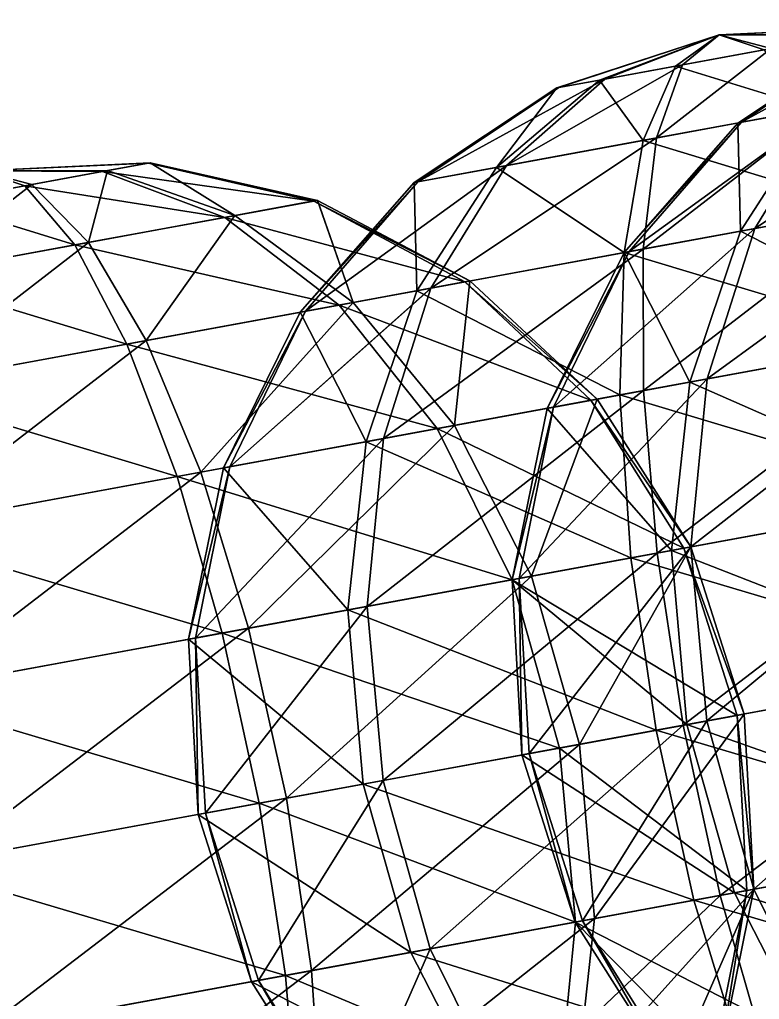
# Model space of a CAD drawing. Header units: metres. Extents: x -550 to 12, y -466 to 28.
# Drawn here: x -393.53 to -360.55, y -431.85 to -388.14 of the extents above; entities that cross this region are included whole.
import ezdxf

# ---------------------------------------------------------------- set-up
doc = ezdxf.new("R2010")
doc.units = ezdxf.units.M

msp = doc.modelspace()

# ---------------------------------------------------------------- linework, layer by layer
for points in [[(-356.6437, -388.8122, -1221.0046), (-362.34207, -388.8217, -1215.6323), (-354.74054, -388.46188, -1217.4819), (-354.74045, -388.4618, -1217.4818)], [(-354.74054, -388.46188, -1217.4819), (-362.34207, -388.8217, -1215.6323), (-354.82462, -388.47736, -1213.4636), (-354.82452, -388.47726, -1213.4635)], [(-354.82462, -388.47736, -1213.4636), (-362.34207, -388.8217, -1215.6323), (-356.8734, -388.85446, -1210.0264), (-356.87332, -388.85437, -1210.0262)], [(-361.51004, -392.75528, -832.86957), (-355.14154, -388.53568, -834.59314), (-355.05746, -388.5202, -838.6115), (-355.05737, -388.5201, -838.6114)], [(-361.51004, -392.75528, -832.86957), (-355.05746, -388.5202, -838.6115), (-361.34763, -392.72537, -840.6324), (-361.34753, -392.72528, -840.63226)], [(-361.34763, -392.72537, -840.6324), (-355.05746, -388.5202, -838.6115), (-353.0087, -388.1431, -842.0487), (-353.0086, -388.143, -842.0486)], [(-361.34763, -392.72537, -840.6324), (-353.0087, -388.1431, -842.0487), (-357.38968, -391.99686, -847.2726), (-357.3896, -391.99677, -847.27246)], [(-367.6703, -390.84183, -1210.26), (-362.34207, -388.8217, -1215.6323), (-369.57346, -391.19214, -1213.7827), (-369.57336, -391.19205, -1213.7826)], [(-369.57346, -391.19214, -1213.7827), (-362.34207, -388.8217, -1215.6323), (-369.48938, -391.17667, -1217.801), (-369.4893, -391.17657, -1217.8009)], [(-369.48938, -391.17667, -1217.801), (-362.34207, -388.8217, -1215.6323), (-367.4406, -390.79956, -1221.2383), (-367.44052, -390.79947, -1221.2382)], [(-364.28986, -390.2196, -1208.1768), (-362.34207, -388.8217, -1215.6323), (-367.6703, -390.84183, -1210.26), (-367.6702, -390.84174, -1210.2599)], [(-367.4406, -390.79956, -1221.2383), (-362.34207, -388.8217, -1215.6323), (-363.9761, -390.16183, -1223.1733), (-363.976, -390.16174, -1223.1732)], [(-360.33792, -389.4922, -1208.0913), (-362.34207, -388.8217, -1215.6323), (-364.28986, -390.2196, -1208.1768), (-364.28976, -390.2195, -1208.1766)], [(-363.9761, -390.16183, -1223.1733), (-362.34207, -388.8217, -1215.6323), (-360.02414, -389.43442, -1223.0879), (-360.02405, -389.43433, -1223.0878)], [(-360.02414, -389.43442, -1223.0879), (-362.34207, -388.8217, -1215.6323), (-356.6437, -388.8122, -1221.0046), (-356.64362, -388.8121, -1221.0045)], [(-356.8734, -388.85446, -1210.0264), (-362.34207, -388.8217, -1215.6323), (-360.33792, -389.4922, -1208.0913), (-360.33783, -389.4921, -1208.0912)], [(-357.83344, -392.07852, -826.0642), (-355.14154, -388.53568, -834.59314), (-361.51004, -392.75528, -832.86957), (-361.50995, -392.7552, -832.86945)], [(-365.12866, -393.42136, -1230.2006), (-363.9761, -390.16183, -1223.1733), (-360.02414, -389.43442, -1223.0879), (-360.02405, -389.43433, -1223.0878)], [(-365.12866, -393.42136, -1230.2006), (-360.02414, -389.43442, -1223.0879), (-357.4941, -392.01608, -1230.0354), (-357.49402, -392.016, -1230.0353)], [(-358.10028, -392.12766, -1201.0641), (-360.33792, -389.4922, -1208.0913), (-364.28986, -390.2196, -1208.1768), (-364.28976, -390.2195, -1208.1766)], [(-371.8216, -394.65332, -1226.4622), (-367.4406, -390.79956, -1221.2383), (-363.9761, -390.16183, -1223.1733), (-363.976, -390.16174, -1223.1732)], [(-371.8216, -394.65332, -1226.4622), (-363.9761, -390.16183, -1223.1733), (-365.12866, -393.42136, -1230.2006), (-365.12857, -393.42126, -1230.2004)], [(-365.73483, -393.53293, -1201.2292), (-364.28986, -390.2196, -1208.1768), (-367.6703, -390.84183, -1210.26), (-367.6702, -390.84174, -1210.2599)], [(-358.10028, -392.12766, -1201.0641), (-364.28986, -390.2196, -1208.1768), (-365.73483, -393.53293, -1201.2292), (-365.73474, -393.53284, -1201.2291)], [(-375.77954, -395.38184, -1219.8219), (-369.48938, -391.17667, -1217.801), (-367.4406, -390.79956, -1221.2383), (-367.44052, -390.79947, -1221.2382)], [(-375.77954, -395.38184, -1219.8219), (-367.4406, -390.79956, -1221.2383), (-371.8216, -394.65332, -1226.4622), (-371.8215, -394.65323, -1226.462)], [(-365.73483, -393.53293, -1201.2292), (-367.6703, -390.84183, -1210.26), (-372.26535, -394.735, -1205.2537), (-372.26526, -394.7349, -1205.2535)], [(-372.26535, -394.735, -1205.2537), (-367.6703, -390.84183, -1210.26), (-369.57346, -391.19214, -1213.7827), (-369.57336, -391.19205, -1213.7826)], [(-360.75458, -397.46387, -851.7585), (-357.38968, -391.99686, -847.2726), (-350.69675, -390.7649, -851.011), (-350.69666, -390.7648, -851.01086)], [(-360.75458, -397.46387, -851.7585), (-350.69675, -390.7649, -851.011), (-351.28934, -395.72162, -857.04535), (-351.28925, -395.72153, -857.0452)], [(-375.94196, -395.41174, -1212.0591), (-369.57346, -391.19214, -1213.7827), (-369.48938, -391.17667, -1217.801), (-369.4893, -391.17657, -1217.8009)], [(-375.94196, -395.41174, -1212.0591), (-369.48938, -391.17667, -1217.801), (-375.77954, -395.38184, -1219.8219), (-375.77945, -395.38174, -1219.8218)], [(-372.26535, -394.735, -1205.2537), (-369.57346, -391.19214, -1213.7827), (-375.94196, -395.41174, -1212.0591), (-375.94186, -395.41165, -1212.059)], [(-366.35193, -398.49417, -842.3678), (-361.34763, -392.72537, -840.6324), (-357.38968, -391.99686, -847.2726), (-357.3896, -391.99677, -847.27246)], [(-366.35193, -398.49417, -842.3678), (-357.38968, -391.99686, -847.2726), (-360.75458, -397.46387, -851.7585), (-360.7545, -397.46378, -851.75836)], [(-365.72125, -398.37808, -1236.2349), (-365.12866, -393.42136, -1230.2006), (-357.4941, -392.01608, -1230.0354), (-357.49402, -392.016, -1230.0353)], [(-365.72125, -398.37808, -1236.2349), (-357.4941, -392.01608, -1230.0354), (-354.92435, -396.39072, -1236.0013), (-354.92426, -396.39062, -1236.0012)], [(-357.4941, -392.01608, -1230.0354), (-357.4941, -392.01608, -1230.0354), (-365.12866, -393.42136, -1230.2006), (-365.12857, -393.42126, -1230.2004)], [(-355.7816, -396.54852, -1195.0298), (-358.10028, -392.12766, -1201.0641), (-365.73483, -393.53293, -1201.2292), (-365.73474, -393.53284, -1201.2291)], [(-361.3821, -397.57938, -821.76526), (-357.83344, -392.07852, -826.0642), (-361.51004, -392.75528, -832.86957), (-361.50995, -392.7552, -832.86945)], [(-352.14658, -395.8794, -816.07385), (-357.83344, -392.07852, -826.0642), (-361.3821, -397.57938, -821.76526), (-361.38202, -397.57928, -821.76514)], [(-366.58163, -398.53644, -831.38947), (-361.51004, -392.75528, -832.86957), (-361.34763, -392.72537, -840.6324), (-361.34753, -392.72528, -840.63226)], [(-366.58163, -398.53644, -831.38947), (-361.34763, -392.72537, -840.6324), (-366.35193, -398.49417, -842.3678), (-366.35184, -398.49408, -842.3677)], [(-361.3821, -397.57938, -821.76526), (-361.51004, -392.75528, -832.86957), (-366.58163, -398.53644, -831.38947), (-366.58154, -398.53635, -831.38934)], [(-375.18646, -400.12033, -1230.948), (-371.8216, -394.65332, -1226.4622), (-365.12866, -393.42136, -1230.2006), (-365.12857, -393.42126, -1230.2004)], [(-375.18646, -400.12033, -1230.948), (-365.12866, -393.42136, -1230.2006), (-365.72125, -398.37808, -1236.2349), (-365.72116, -398.378, -1236.2347)], [(-366.5785, -398.5359, -1195.2633), (-365.73483, -393.53293, -1201.2292), (-372.26535, -394.735, -1205.2537), (-372.26526, -394.7349, -1205.2535)], [(-355.7816, -396.54852, -1195.0298), (-365.73483, -393.53293, -1201.2292), (-366.5785, -398.5359, -1195.2633), (-366.5784, -398.5358, -1195.2632)], [(-389.6066, -394.8796, -1105.7803), (-395.30496, -394.8891, -1100.408), (-387.70343, -394.5293, -1102.2576), (-387.70334, -394.5292, -1102.2574)], [(-387.70343, -394.5293, -1102.2576), (-395.30496, -394.8891, -1100.408), (-387.7875, -394.54477, -1098.2393), (-387.7874, -394.54468, -1098.2391)], [(-387.7875, -394.54477, -1098.2393), (-395.30496, -394.8891, -1100.408), (-389.8363, -394.92188, -1094.802), (-389.8362, -394.92178, -1094.8019)], [(-380.4123, -396.2346, -1096.2184), (-387.7875, -394.54477, -1098.2393), (-389.8363, -394.92188, -1094.802), (-389.8362, -394.92178, -1094.8019)], [(-383.92648, -396.88144, -1110.7866), (-389.6066, -394.8796, -1105.7803), (-387.70343, -394.5293, -1102.2576), (-387.70334, -394.5292, -1102.2574)], [(-380.24988, -396.20468, -1103.9812), (-387.70343, -394.5293, -1102.2576), (-387.7875, -394.54477, -1098.2393), (-387.7874, -394.54468, -1098.2391)], [(-380.24988, -396.20468, -1103.9812), (-387.7875, -394.54477, -1098.2393), (-380.4123, -396.2346, -1096.2184), (-380.4122, -396.2345, -1096.2183)], [(-383.92648, -396.88144, -1110.7866), (-387.70343, -394.5293, -1102.2576), (-380.24988, -396.20468, -1103.9812), (-380.2498, -396.2046, -1103.9811)], [(-393.3008, -395.5596, -1092.867), (-395.30496, -394.8891, -1100.408), (-397.25275, -396.28702, -1092.9524), (-397.25266, -396.28693, -1092.9523)], [(-396.939, -396.22925, -1107.949), (-395.30496, -394.8891, -1100.408), (-392.98703, -395.50183, -1107.8635), (-392.98694, -395.50174, -1107.8634)], [(-392.98703, -395.50183, -1107.8635), (-395.30496, -394.8891, -1100.408), (-389.6066, -394.8796, -1105.7803), (-389.6065, -394.87952, -1105.7802)], [(-389.8363, -394.92188, -1094.802), (-395.30496, -394.8891, -1100.408), (-393.3008, -395.5596, -1092.867), (-393.30072, -395.5595, -1092.8668)], [(-384.37024, -396.9631, -1089.5781), (-389.8363, -394.92188, -1094.802), (-393.3008, -395.5596, -1092.867), (-393.30072, -395.5595, -1092.8668)], [(-390.457, -398.0835, -1114.811), (-392.98703, -395.50183, -1107.8635), (-389.6066, -394.8796, -1105.7803), (-389.6065, -394.87952, -1105.7802)], [(-390.457, -398.0835, -1114.811), (-389.6066, -394.8796, -1105.7803), (-383.92648, -396.88144, -1110.7866), (-383.9264, -396.88135, -1110.7865)], [(-380.4123, -396.2346, -1096.2184), (-389.8363, -394.92188, -1094.802), (-384.37024, -396.9631, -1089.5781), (-384.37015, -396.963, -1089.578)], [(-380.78384, -401.15063, -1221.5573), (-375.77954, -395.38184, -1219.8219), (-371.8216, -394.65332, -1226.4622), (-371.8215, -394.65323, -1226.462)], [(-380.78384, -401.15063, -1221.5573), (-371.8216, -394.65332, -1226.4622), (-375.18646, -400.12033, -1230.948), (-375.18637, -400.12024, -1230.9479)], [(-375.81403, -400.23584, -1200.9547), (-372.26535, -394.735, -1205.2537), (-375.94196, -395.41174, -1212.0591), (-375.94186, -395.41165, -1212.059)], [(-366.5785, -398.5359, -1195.2633), (-372.26535, -394.735, -1205.2537), (-375.81403, -400.23584, -1200.9547), (-375.81393, -400.23575, -1200.9546)], [(-398.09155, -399.48877, -1114.9762), (-396.939, -396.22925, -1107.949), (-392.98703, -395.50183, -1107.8635), (-392.98694, -395.50174, -1107.8634)], [(-398.09155, -399.48877, -1114.9762), (-392.98703, -395.50183, -1107.8635), (-390.457, -398.0835, -1114.811), (-390.4569, -398.0834, -1114.8109)], [(-381.01355, -401.1929, -1210.579), (-375.94196, -395.41174, -1212.0591), (-375.77954, -395.38184, -1219.8219), (-375.77945, -395.38174, -1219.8218)], [(-381.01355, -401.1929, -1210.579), (-375.77954, -395.38184, -1219.8219), (-380.78384, -401.15063, -1221.5573), (-380.78375, -401.15054, -1221.5571)], [(-375.81403, -400.23584, -1200.9547), (-375.94196, -395.41174, -1212.0591), (-381.01355, -401.1929, -1210.579), (-381.01346, -401.1928, -1210.5789)], [(-391.06317, -398.19507, -1085.8397), (-393.3008, -395.5596, -1092.867), (-397.25275, -396.28702, -1092.9524), (-397.25266, -396.28693, -1092.9523)], [(-384.37024, -396.9631, -1089.5781), (-393.3008, -395.5596, -1092.867), (-391.06317, -398.19507, -1085.8397), (-391.06308, -398.19498, -1085.8396)], [(-362.87402, -404.17157, -855.20056), (-360.75458, -397.46387, -851.7585), (-351.28934, -395.72162, -857.04535), (-351.28925, -395.72153, -857.0452)], [(-362.87402, -404.17157, -855.20056), (-351.28934, -395.72162, -857.04535), (-351.28152, -402.03775, -861.67566), (-351.28143, -402.03766, -861.67554)], [(-352.33142, -402.23102, -811.49603), (-352.14658, -395.8794, -816.07385), (-361.3821, -397.57938, -821.76526), (-361.38202, -397.57928, -821.76514)], [(-391.06317, -398.19507, -1085.8397), (-397.25275, -396.28702, -1092.9524), (-398.69772, -399.60034, -1086.0049), (-398.69763, -399.60025, -1086.0048)], [(-373.68185, -399.84338, -1094.483), (-380.4123, -396.2346, -1096.2184), (-384.37024, -396.9631, -1089.5781), (-384.37015, -396.963, -1089.578)], [(-378.6517, -400.75818, -1115.0856), (-383.92648, -396.88144, -1110.7866), (-380.24988, -396.20468, -1103.9812), (-380.2498, -396.2046, -1103.9811)], [(-373.45218, -399.80112, -1105.4613), (-380.24988, -396.20468, -1103.9812), (-380.4123, -396.2346, -1096.2184), (-380.4122, -396.2345, -1096.2183)], [(-373.45218, -399.80112, -1105.4613), (-380.4123, -396.2346, -1096.2184), (-373.68185, -399.84338, -1094.483), (-373.68176, -399.8433, -1094.4829)], [(-378.6517, -400.75818, -1115.0856), (-380.24988, -396.20468, -1103.9812), (-373.45218, -399.80112, -1105.4613), (-373.4521, -399.80103, -1105.4612)], [(-365.71344, -404.6942, -1240.8651), (-365.72125, -398.37808, -1236.2349), (-354.92435, -396.39072, -1236.0013), (-354.92426, -396.39062, -1236.0012)], [(-354.92435, -396.39072, -1236.0013), (-354.92435, -396.39072, -1236.0013), (-365.72125, -398.37808, -1236.2349), (-365.72116, -398.378, -1236.2347)], [(-365.71344, -404.6942, -1240.8651), (-354.92435, -396.39072, -1236.0013), (-352.49, -402.26022, -1240.5791), (-352.4899, -402.26013, -1240.579)], [(-353.5399, -402.45346, -1190.3995), (-355.7816, -396.54852, -1195.0298), (-366.5785, -398.5359, -1195.2633), (-366.5784, -398.5358, -1195.2632)], [(-379.27924, -400.8737, -1085.0923), (-384.37024, -396.9631, -1089.5781), (-391.06317, -398.19507, -1085.8397), (-391.06308, -398.19498, -1085.8396)], [(-387.88724, -402.45813, -1120.777), (-390.457, -398.0835, -1114.811), (-383.92648, -396.88144, -1110.7866), (-383.9264, -396.88135, -1110.7865)], [(-387.88724, -402.45813, -1120.777), (-383.92648, -396.88144, -1110.7866), (-378.6517, -400.75818, -1115.0856), (-378.6516, -400.7581, -1115.0854)], [(-373.68185, -399.84338, -1094.483), (-384.37024, -396.9631, -1089.5781), (-379.27924, -400.8737, -1085.0923), (-379.27914, -400.8736, -1085.0922)], [(-369.72937, -405.4334, -843.6994), (-366.35193, -398.49417, -842.3678), (-360.75458, -397.46387, -851.7585), (-360.7545, -397.46378, -851.75836)], [(-369.72937, -405.4334, -843.6994), (-360.75458, -397.46387, -851.7585), (-362.87402, -404.17157, -855.20056), (-362.87393, -404.17148, -855.20044)], [(-363.64258, -404.31305, -818.46655), (-361.3821, -397.57938, -821.76526), (-366.58163, -398.53644, -831.38947), (-366.58154, -398.53635, -831.38934)], [(-352.33142, -402.23102, -811.49603), (-361.3821, -397.57938, -821.76526), (-363.64258, -404.31305, -818.46655), (-363.6425, -404.31296, -818.46643)], [(-398.68414, -404.4455, -1121.0105), (-398.09155, -399.48877, -1114.9762), (-390.457, -398.0835, -1114.811), (-390.4569, -398.0834, -1114.8109)], [(-398.68414, -404.4455, -1121.0105), (-390.457, -398.0835, -1114.811), (-387.88724, -402.45813, -1120.777), (-387.88715, -402.45804, -1120.7769)], [(-390.457, -398.0835, -1114.811), (-390.457, -398.0835, -1114.811), (-398.09155, -399.48877, -1114.9762), (-398.09146, -399.48868, -1114.9761)], [(-388.74448, -402.61594, -1079.8054), (-391.06317, -398.19507, -1085.8397), (-398.69772, -399.60034, -1086.0049), (-398.69763, -399.60025, -1086.0048)], [(-379.27924, -400.8737, -1085.0923), (-391.06317, -398.19507, -1085.8397), (-388.74448, -402.61594, -1079.8054), (-388.7444, -402.61584, -1079.8053)], [(-377.30594, -406.82803, -1234.3901), (-375.18646, -400.12033, -1230.948), (-365.72125, -398.37808, -1236.2349), (-365.72116, -398.378, -1236.2347)], [(-377.30594, -406.82803, -1234.3901), (-365.72125, -398.37808, -1236.2349), (-365.71344, -404.6942, -1240.8651), (-365.71335, -404.69412, -1240.865)], [(-366.76334, -404.88748, -1190.6855), (-366.5785, -398.5359, -1195.2633), (-375.81403, -400.23584, -1200.9547), (-375.81393, -400.23575, -1200.9546)], [(-370.01068, -405.4852, -830.2538), (-366.58163, -398.53644, -831.38947), (-366.35193, -398.49417, -842.3678), (-366.35184, -398.49408, -842.3677)], [(-370.01068, -405.4852, -830.2538), (-366.35193, -398.49417, -842.3678), (-369.72937, -405.4334, -843.6994), (-369.72928, -405.43332, -843.6993)], [(-363.64258, -404.31305, -818.46655), (-366.58163, -398.53644, -831.38947), (-370.01068, -405.4852, -830.2538), (-370.0106, -405.4851, -830.25366)], [(-353.5399, -402.45346, -1190.3995), (-366.5785, -398.5359, -1195.2633), (-366.76334, -404.88748, -1190.6855), (-366.76324, -404.8874, -1190.6854)], [(-388.74448, -402.61594, -1079.8054), (-398.69772, -399.60034, -1086.0049), (-399.54138, -404.60327, -1080.039), (-399.5413, -404.60318, -1080.0388)], [(-368.05493, -405.1252, -1093.1514), (-373.68185, -399.84338, -1094.483), (-379.27924, -400.8737, -1085.0923), (-379.27914, -400.8736, -1085.0922)], [(-374.1417, -406.2456, -1118.3843), (-378.6517, -400.75818, -1115.0856), (-373.45218, -399.80112, -1105.4613), (-373.4521, -399.80103, -1105.4612)], [(-374.1417, -406.2456, -1118.3843), (-373.45218, -399.80112, -1105.4613), (-367.7736, -405.07346, -1106.5969), (-367.7735, -405.07336, -1106.5968)], [(-367.7736, -405.07346, -1106.5969), (-373.45218, -399.80112, -1105.4613), (-373.68185, -399.84338, -1094.483), (-373.68176, -399.8433, -1094.4829)], [(-367.7736, -405.07346, -1106.5969), (-373.68185, -399.84338, -1094.483), (-368.05493, -405.1252, -1093.1514), (-368.05484, -405.12512, -1093.1512)], [(-384.1613, -408.08987, -1222.8889), (-380.78384, -401.15063, -1221.5573), (-375.18646, -400.12033, -1230.948), (-375.18637, -400.12024, -1230.9479)], [(-384.1613, -408.08987, -1222.8889), (-375.18646, -400.12033, -1230.948), (-377.30594, -406.82803, -1234.3901), (-377.30585, -406.82794, -1234.39)], [(-378.07452, -406.9695, -1197.656), (-375.81403, -400.23584, -1200.9547), (-381.01355, -401.1929, -1210.579), (-381.01346, -401.1928, -1210.5789)], [(-366.76334, -404.88748, -1190.6855), (-375.81403, -400.23584, -1200.9547), (-378.07452, -406.9695, -1197.656), (-378.07443, -406.96942, -1197.6559)], [(-385.45288, -408.32764, -1125.3547), (-387.88724, -402.45813, -1120.777), (-378.6517, -400.75818, -1115.0856), (-378.6516, -400.7581, -1115.0854)], [(-385.45288, -408.32764, -1125.3547), (-378.6517, -400.75818, -1115.0856), (-374.1417, -406.2456, -1118.3843), (-374.1416, -406.2455, -1118.3842)], [(-374.91028, -406.3871, -1081.6501), (-379.27924, -400.8737, -1085.0923), (-388.74448, -402.61594, -1079.8054), (-388.7444, -402.61584, -1079.8053)], [(-384.4426, -408.14166, -1209.4434), (-381.01355, -401.1929, -1210.579), (-380.78384, -401.15063, -1221.5573), (-380.78375, -401.15054, -1221.5571)], [(-384.4426, -408.14166, -1209.4434), (-380.78384, -401.15063, -1221.5573), (-384.1613, -408.08987, -1222.8889), (-384.1612, -408.08978, -1222.8888)], [(-378.07452, -406.9695, -1197.656), (-381.01355, -401.1929, -1210.579), (-384.4426, -408.14166, -1209.4434), (-384.4425, -408.14157, -1209.4432)], [(-368.05493, -405.1252, -1093.1514), (-379.27924, -400.8737, -1085.0923), (-374.91028, -406.3871, -1081.6501), (-374.9102, -406.387, -1081.65)], [(-363.6036, -411.66284, -857.3644), (-362.87402, -404.17157, -855.20056), (-351.28152, -402.03775, -861.67566), (-351.28143, -402.03766, -861.67554)], [(-363.6036, -411.66284, -857.3644), (-351.28152, -402.03775, -861.67566), (-350.67386, -409.2829, -864.58636), (-350.67377, -409.2828, -864.58624)], [(-398.67633, -410.76163, -1125.6407), (-398.68414, -404.4455, -1121.0105), (-387.88724, -402.45813, -1120.777), (-387.88715, -402.45804, -1120.7769)], [(-387.88724, -402.45813, -1120.777), (-387.88724, -402.45813, -1120.777), (-398.68414, -404.4455, -1121.0105), (-398.68405, -404.4454, -1121.0104)], [(-398.67633, -410.76163, -1125.6407), (-387.88724, -402.45813, -1120.777), (-385.45288, -408.32764, -1125.3547), (-385.4528, -408.32755, -1125.3546)], [(-351.52792, -409.44012, -1187.4888), (-353.5399, -402.45346, -1190.3995), (-366.76334, -404.88748, -1190.6855), (-366.76324, -404.8874, -1190.6854)], [(-365.10577, -411.93936, -1243.7759), (-365.71344, -404.6942, -1240.8651), (-352.49, -402.26022, -1240.5791), (-352.4899, -402.26013, -1240.579)], [(-352.49, -402.26022, -1240.5791), (-352.49, -402.26022, -1240.5791), (-365.71344, -404.6942, -1240.8651), (-365.71335, -404.69412, -1240.865)], [(-365.10577, -411.93936, -1243.7759), (-352.49, -402.26022, -1240.5791), (-350.35693, -409.22458, -1243.4569), (-350.35684, -409.2245, -1243.4568)], [(-351.84485, -409.49844, -808.6183), (-352.33142, -402.23102, -811.49603), (-363.64258, -404.31305, -818.46655), (-363.6425, -404.31296, -818.46643)], [(-386.50278, -408.52087, -1075.1752), (-388.74448, -402.61594, -1079.8054), (-399.54138, -404.60327, -1080.039), (-399.5413, -404.60318, -1080.0388)], [(-374.91028, -406.3871, -1081.6501), (-388.74448, -402.61594, -1079.8054), (-386.50278, -408.52087, -1075.1752), (-386.5027, -408.52078, -1075.175)], [(-371.24976, -413.07025, -844.53644), (-369.72937, -405.4334, -843.6994), (-362.87402, -404.17157, -855.20056), (-362.87393, -404.17148, -855.20044)], [(-371.24976, -413.07025, -844.53644), (-362.87402, -404.17157, -855.20056), (-363.6036, -411.66284, -857.3644), (-363.60352, -411.66275, -857.36426)], [(-386.50278, -408.52087, -1075.1752), (-399.54138, -404.60327, -1080.039), (-399.72623, -410.9549, -1075.4612), (-399.72614, -410.9548, -1075.461)], [(-378.03552, -414.3193, -1236.5538), (-377.30594, -406.82803, -1234.3901), (-365.71344, -404.6942, -1240.8651), (-365.71335, -404.69412, -1240.865)], [(-378.03552, -414.3193, -1236.5538), (-365.71344, -404.6942, -1240.8651), (-365.10577, -411.93936, -1243.7759), (-365.10568, -411.93927, -1243.7758)], [(-364.46085, -411.82062, -816.3929), (-363.64258, -404.31305, -818.46655), (-370.01068, -405.4852, -830.2538), (-370.0106, -405.4851, -830.25366)], [(-351.84485, -409.49844, -808.6183), (-363.64258, -404.31305, -818.46655), (-364.46085, -411.82062, -816.3929), (-364.46075, -411.82053, -816.39276)], [(-366.27676, -412.1549, -1187.8077), (-366.76334, -404.88748, -1190.6855), (-378.07452, -406.9695, -1197.656), (-378.07443, -406.96942, -1197.6559)], [(-363.91492, -411.72015, -1092.3143), (-368.05493, -405.1252, -1093.1514), (-374.91028, -406.3871, -1081.6501), (-374.9102, -406.387, -1081.65)], [(-370.70383, -412.9698, -1120.4579), (-374.1417, -406.2456, -1118.3843), (-367.7736, -405.07346, -1106.5969), (-367.7735, -405.07336, -1106.5968)], [(-370.70383, -412.9698, -1120.4579), (-367.7736, -405.07346, -1106.5969), (-363.60117, -411.6624, -1107.3109), (-363.60107, -411.66232, -1107.3108)], [(-363.60117, -411.6624, -1107.3109), (-367.7736, -405.07346, -1106.5969), (-368.05493, -405.1252, -1093.1514), (-368.05484, -405.12512, -1093.1512)], [(-363.60117, -411.6624, -1107.3109), (-368.05493, -405.1252, -1093.1514), (-363.91492, -411.72015, -1092.3143), (-363.91483, -411.72006, -1092.3142)], [(-351.52792, -409.44012, -1187.4888), (-366.76334, -404.88748, -1190.6855), (-366.27676, -412.1549, -1187.8077), (-366.27667, -412.15482, -1187.8076)], [(-371.56354, -413.12802, -829.53986), (-370.01068, -405.4852, -830.2538), (-369.72937, -405.4334, -843.6994), (-369.72928, -405.43332, -843.6993)], [(-371.56354, -413.12802, -829.53986), (-369.72937, -405.4334, -843.6994), (-371.24976, -413.07025, -844.53644), (-371.24966, -413.07016, -844.5363)], [(-364.46085, -411.82062, -816.3929), (-370.01068, -405.4852, -830.2538), (-371.56354, -413.12802, -829.53986), (-371.56345, -413.12793, -829.53973)], [(-371.56107, -413.12756, -1079.4865), (-374.91028, -406.3871, -1081.6501), (-386.50278, -408.52087, -1075.1752), (-386.5027, -408.52078, -1075.175)], [(-383.31982, -415.292, -1128.2325), (-385.45288, -408.32764, -1125.3547), (-374.1417, -406.2456, -1118.3843), (-374.1416, -406.2455, -1118.3842)], [(-383.31982, -415.292, -1128.2325), (-374.1417, -406.2456, -1118.3843), (-370.70383, -412.9698, -1120.4579), (-370.70374, -412.9697, -1120.4578)], [(-363.91492, -411.72015, -1092.3143), (-374.91028, -406.3871, -1081.6501), (-371.56107, -413.12756, -1079.4865), (-371.56097, -413.12747, -1079.4863)], [(-385.68167, -415.7267, -1223.726), (-384.1613, -408.08987, -1222.8889), (-377.30594, -406.82803, -1234.3901), (-377.30585, -406.82794, -1234.39)], [(-385.68167, -415.7267, -1223.726), (-377.30594, -406.82803, -1234.3901), (-378.03552, -414.3193, -1236.5538), (-378.03543, -414.3192, -1236.5537)], [(-378.89276, -414.47708, -1195.5824), (-378.07452, -406.9695, -1197.656), (-384.4426, -408.14166, -1209.4434), (-384.4425, -408.14157, -1209.4432)], [(-366.27676, -412.1549, -1187.8077), (-378.07452, -406.9695, -1197.656), (-378.89276, -414.47708, -1195.5824), (-378.89267, -414.477, -1195.5823)], [(-385.99542, -415.7845, -1208.7294), (-384.4426, -408.14166, -1209.4434), (-384.1613, -408.08987, -1222.8889), (-384.1612, -408.08978, -1222.8888)], [(-385.99542, -415.7845, -1208.7294), (-384.1613, -408.08987, -1222.8889), (-385.68167, -415.7267, -1223.726), (-385.68158, -415.72662, -1223.7258)], [(-378.89276, -414.47708, -1195.5824), (-384.4426, -408.14166, -1209.4434), (-385.99542, -415.7845, -1208.7294), (-385.99533, -415.7844, -1208.7292)], [(-384.4908, -415.50754, -1072.2644), (-386.50278, -408.52087, -1075.1752), (-399.72623, -410.9549, -1075.4612), (-399.72614, -410.9548, -1075.461)], [(-398.06866, -418.00677, -1128.5515), (-398.67633, -410.76163, -1125.6407), (-385.45288, -408.32764, -1125.3547), (-385.4528, -408.32755, -1125.3546)], [(-385.45288, -408.32764, -1125.3547), (-385.45288, -408.32764, -1125.3547), (-398.67633, -410.76163, -1125.6407), (-398.67624, -410.76154, -1125.6406)], [(-398.06866, -418.00677, -1128.5515), (-385.45288, -408.32764, -1125.3547), (-383.31982, -415.292, -1128.2325), (-383.31973, -415.2919, -1128.2324)], [(-371.56107, -413.12756, -1079.4865), (-386.50278, -408.52087, -1075.1752), (-384.4908, -415.50754, -1072.2644), (-384.49072, -415.50745, -1072.2643)], [(-349.88284, -417.03232, -1186.496), (-351.52792, -409.44012, -1187.4888), (-366.27676, -412.1549, -1187.8077), (-366.27667, -412.15482, -1187.8076)], [(-363.93967, -419.61972, -1244.7687), (-365.10577, -411.93936, -1243.7759), (-350.35693, -409.22458, -1243.4569), (-350.35684, -409.2245, -1243.4568)], [(-350.35693, -409.22458, -1243.4569), (-350.35693, -409.22458, -1243.4569), (-365.10577, -411.93936, -1243.7759), (-365.10568, -411.93927, -1243.7758)], [(-350.72006, -417.1864, -807.6367), (-351.84485, -409.49844, -808.6183), (-364.46085, -411.82062, -816.3929), (-364.46075, -411.82053, -816.39276)], [(-363.93967, -419.61972, -1244.7687), (-350.35693, -409.22458, -1243.4569), (-348.67053, -416.80917, -1244.4384), (-348.67044, -416.80908, -1244.4382)], [(-362.89362, -419.42715, -858.1024), (-363.6036, -411.66284, -857.3644), (-350.67386, -409.2829, -864.58636), (-350.67377, -409.2828, -864.58624)], [(-362.89362, -419.42715, -858.1024), (-350.67386, -409.2829, -864.58636), (-349.50775, -416.96326, -865.57916), (-349.50766, -416.96317, -865.57904)], [(-384.4908, -415.50754, -1072.2644), (-399.72623, -410.9549, -1075.4612), (-399.23965, -418.22232, -1072.5834), (-399.23956, -418.22223, -1072.5833)], [(-370.80948, -420.88422, -844.82196), (-371.24976, -413.07025, -844.53644), (-363.6036, -411.66284, -857.3644), (-363.60352, -411.66275, -857.36426)], [(-370.80948, -420.88422, -844.82196), (-363.6036, -411.66284, -857.3644), (-362.89362, -419.42715, -858.1024), (-362.89352, -419.42706, -858.1023)], [(-368.5724, -420.47247, -1121.1652), (-370.70383, -412.9698, -1120.4579), (-363.60117, -411.6624, -1107.3109), (-363.60107, -411.66232, -1107.3108)], [(-368.5724, -420.47247, -1121.1652), (-363.60117, -411.6624, -1107.3109), (-361.21918, -419.11896, -1107.5544), (-361.2191, -419.11887, -1107.5543)], [(-361.21918, -419.11896, -1107.5544), (-363.60117, -411.6624, -1107.3109), (-363.91492, -411.72015, -1092.3143), (-363.91483, -411.72006, -1092.3142)], [(-377.32553, -422.08362, -1237.2919), (-378.03552, -414.3193, -1236.5538), (-365.10577, -411.93936, -1243.7759), (-365.10568, -411.93927, -1243.7758)], [(-377.32553, -422.08362, -1237.2919), (-365.10577, -411.93936, -1243.7759), (-363.93967, -419.61972, -1244.7687), (-363.93958, -419.61963, -1244.7686)], [(-363.78107, -419.5905, -815.6856), (-364.46085, -411.82062, -816.3929), (-371.56354, -413.12802, -829.53986), (-371.56345, -413.12793, -829.53973)], [(-361.544, -419.17877, -1092.0288), (-363.91492, -411.72015, -1092.3143), (-371.56107, -413.12756, -1079.4865), (-371.56097, -413.12747, -1079.4863)], [(-350.72006, -417.1864, -807.6367), (-364.46085, -411.82062, -816.3929), (-363.78107, -419.5905, -815.6856), (-363.78098, -419.59042, -815.6855)], [(-361.21918, -419.11896, -1107.5544), (-363.91492, -411.72015, -1092.3143), (-361.544, -419.17877, -1092.0288), (-361.5439, -419.17868, -1092.0287)], [(-365.15198, -419.84286, -1186.8263), (-366.27676, -412.1549, -1187.8077), (-378.89276, -414.47708, -1195.5824), (-378.89267, -414.477, -1195.5823)], [(-349.88284, -417.03232, -1186.496), (-366.27676, -412.1549, -1187.8077), (-365.15198, -419.84286, -1186.8263), (-365.1519, -419.84277, -1186.8262)], [(-381.63342, -422.8766, -1129.214), (-383.31982, -415.292, -1128.2325), (-370.70383, -412.9698, -1120.4579), (-370.70374, -412.9697, -1120.4578)], [(-381.63342, -422.8766, -1129.214), (-370.70383, -412.9698, -1120.4579), (-368.5724, -420.47247, -1121.1652), (-368.5723, -420.47238, -1121.165)], [(-369.45987, -420.63583, -1078.7484), (-371.56107, -413.12756, -1079.4865), (-384.4908, -415.50754, -1072.2644), (-384.49072, -415.50745, -1072.2643)], [(-371.13434, -420.94403, -829.2963), (-371.56354, -413.12802, -829.53986), (-371.24976, -413.07025, -844.53644), (-371.24966, -413.07016, -844.5363)], [(-363.78107, -419.5905, -815.6856), (-371.56354, -413.12802, -829.53986), (-371.13434, -420.94403, -829.2963), (-371.13425, -420.94394, -829.2962)], [(-361.544, -419.17877, -1092.0288), (-371.56107, -413.12756, -1079.4865), (-369.45987, -420.63583, -1078.7484), (-369.45978, -420.63574, -1078.7483)], [(-371.13434, -420.94403, -829.2963), (-371.24976, -413.07025, -844.53644), (-370.80948, -420.88422, -844.82196), (-370.8094, -420.88412, -844.82184)], [(-378.213, -422.24698, -1194.8751), (-378.89276, -414.47708, -1195.5824), (-385.99542, -415.7845, -1208.7294), (-385.99533, -415.7844, -1208.7292)], [(-385.2414, -423.54068, -1224.0115), (-385.68167, -415.7267, -1223.726), (-378.03552, -414.3193, -1236.5538), (-378.03543, -414.3192, -1236.5537)], [(-385.2414, -423.54068, -1224.0115), (-378.03552, -414.3193, -1236.5538), (-377.32553, -422.08362, -1237.2919), (-377.32544, -422.08353, -1237.2917)], [(-365.15198, -419.84286, -1186.8263), (-378.89276, -414.47708, -1195.5824), (-378.213, -422.24698, -1194.8751), (-378.21292, -422.2469, -1194.875)], [(-382.84573, -423.09973, -1071.2716), (-384.4908, -415.50754, -1072.2644), (-399.23965, -418.22232, -1072.5834), (-399.23956, -418.22223, -1072.5833)], [(-396.90256, -425.68713, -1129.5443), (-398.06866, -418.00677, -1128.5515), (-383.31982, -415.292, -1128.2325), (-383.31973, -415.2919, -1128.2324)], [(-383.31982, -415.292, -1128.2325), (-383.31982, -415.292, -1128.2325), (-398.06866, -418.00677, -1128.5515), (-398.06857, -418.00668, -1128.5514)], [(-396.90256, -425.68713, -1129.5443), (-383.31982, -415.292, -1128.2325), (-381.63342, -422.8766, -1129.214), (-381.63333, -422.8765, -1129.2139)], [(-369.45987, -420.63583, -1078.7484), (-384.4908, -415.50754, -1072.2644), (-382.84573, -423.09973, -1071.2716), (-382.84564, -423.09964, -1071.2715)], [(-385.56622, -423.6005, -1208.4858), (-385.99542, -415.7845, -1208.7294), (-385.68167, -415.7267, -1223.726), (-385.68158, -415.72662, -1223.7258)], [(-378.213, -422.24698, -1194.8751), (-385.99542, -415.7845, -1208.7294), (-385.56622, -423.6005, -1208.4858), (-385.56613, -423.6004, -1208.4857)], [(-385.56622, -423.6005, -1208.4858), (-385.68167, -415.7267, -1223.726), (-385.2414, -423.54068, -1224.0115), (-385.2413, -423.5406, -1224.0114)], [(-362.2946, -427.2119, -1243.7759), (-363.93967, -419.61972, -1244.7687), (-348.67053, -416.80917, -1244.4384), (-348.67044, -416.80908, -1244.4382)], [(-348.67053, -416.80917, -1244.4384), (-348.67053, -416.80917, -1244.4384), (-363.93967, -419.61972, -1244.7687), (-363.93958, -419.61963, -1244.7686)], [(-362.2946, -427.2119, -1243.7759), (-348.67053, -416.80917, -1244.4384), (-347.54575, -424.49713, -1243.4569), (-347.54565, -424.49704, -1243.4568)], [(-348.71674, -424.71268, -1187.4888), (-349.88284, -417.03232, -1186.496), (-365.15198, -419.84286, -1186.8263), (-365.1519, -419.84277, -1186.8262)], [(-349.03366, -424.771, -808.6183), (-350.72006, -417.1864, -807.6367), (-363.78107, -419.5905, -815.6856), (-363.78098, -419.59042, -815.6855)], [(-360.79242, -426.93542, -857.3644), (-362.89362, -419.42715, -858.1024), (-349.50775, -416.96326, -865.57916), (-349.50766, -416.96317, -865.57904)], [(-360.79242, -426.93542, -857.3644), (-349.50775, -416.96326, -865.57916), (-347.86267, -424.55545, -864.58636), (-347.86258, -424.55536, -864.58624)], [(-382.84573, -423.09973, -1071.2716), (-399.23965, -418.22232, -1072.5834), (-398.11487, -425.91028, -1071.6019), (-398.11478, -425.9102, -1071.6018)], [(-368.43857, -428.34283, -844.53644), (-370.80948, -420.88422, -844.82196), (-362.89362, -419.42715, -858.1024), (-362.89352, -419.42706, -858.1023)], [(-361.10373, -426.99274, -1092.3143), (-361.544, -419.17877, -1092.0288), (-369.45987, -420.63583, -1078.7484), (-369.45978, -420.63574, -1078.7483)], [(-367.89264, -428.24237, -1120.4579), (-368.5724, -420.47247, -1121.1652), (-361.21918, -419.11896, -1107.5544), (-361.2191, -419.11887, -1107.5543)], [(-368.43857, -428.34283, -844.53644), (-362.89362, -419.42715, -858.1024), (-360.79242, -426.93542, -857.3644), (-360.79233, -426.93533, -857.36426)], [(-367.89264, -428.24237, -1120.4579), (-361.21918, -419.11896, -1107.5544), (-360.78998, -426.93497, -1107.3109), (-360.7899, -426.93488, -1107.3108)], [(-360.78998, -426.93497, -1107.3109), (-361.21918, -419.11896, -1107.5544), (-361.544, -419.17877, -1092.0288), (-361.5439, -419.17868, -1092.0287)], [(-360.78998, -426.93497, -1107.3109), (-361.544, -419.17877, -1092.0288), (-361.10373, -426.99274, -1092.3143), (-361.10364, -426.99265, -1092.3142)], [(-363.46558, -427.42746, -1187.8077), (-365.15198, -419.84286, -1186.8263), (-378.213, -422.24698, -1194.8751), (-378.21292, -422.2469, -1194.875)], [(-375.22433, -429.5919, -1236.5538), (-377.32553, -422.08362, -1237.2919), (-363.93967, -419.61972, -1244.7687), (-363.93958, -419.61963, -1244.7686)], [(-375.22433, -429.5919, -1236.5538), (-363.93967, -419.61972, -1244.7687), (-362.2946, -427.2119, -1243.7759), (-362.2945, -427.21182, -1243.7758)], [(-361.64966, -427.0932, -816.3929), (-363.78107, -419.5905, -815.6856), (-371.13434, -420.94403, -829.2963), (-371.13425, -420.94394, -829.2962)], [(-348.71674, -424.71268, -1187.4888), (-365.15198, -419.84286, -1186.8263), (-363.46558, -427.42746, -1187.8077), (-363.46548, -427.42737, -1187.8076)], [(-349.03366, -424.771, -808.6183), (-363.78107, -419.5905, -815.6856), (-361.64966, -427.0932, -816.3929), (-361.64957, -427.0931, -816.39276)], [(-368.74988, -428.40015, -1079.4865), (-369.45987, -420.63583, -1078.7484), (-382.84573, -423.09973, -1071.2716), (-382.84564, -423.09964, -1071.2715)], [(-380.50864, -430.56454, -1128.2325), (-381.63342, -422.8766, -1129.214), (-368.5724, -420.47247, -1121.1652), (-368.5723, -420.47238, -1121.165)], [(-380.50864, -430.56454, -1128.2325), (-368.5724, -420.47247, -1121.1652), (-367.89264, -428.24237, -1120.4579), (-367.89255, -428.24228, -1120.4578)], [(-361.10373, -426.99274, -1092.3143), (-369.45987, -420.63583, -1078.7484), (-368.74988, -428.40015, -1079.4865), (-368.7498, -428.40005, -1079.4863)], [(-368.75232, -428.40057, -829.53986), (-371.13434, -420.94403, -829.2963), (-370.80948, -420.88422, -844.82196), (-370.8094, -420.88412, -844.82184)], [(-361.64966, -427.0932, -816.3929), (-371.13434, -420.94403, -829.2963), (-368.75232, -428.40057, -829.53986), (-368.75223, -428.40048, -829.53973)], [(-368.75232, -428.40057, -829.53986), (-370.80948, -420.88422, -844.82196), (-368.43857, -428.34283, -844.53644), (-368.43848, -428.34274, -844.5363)], [(-382.87048, -430.9993, -1223.726), (-385.2414, -423.54068, -1224.0115), (-377.32553, -422.08362, -1237.2919), (-377.32544, -422.08353, -1237.2917)], [(-382.87048, -430.9993, -1223.726), (-377.32553, -422.08362, -1237.2919), (-375.22433, -429.5919, -1236.5538), (-375.22424, -429.5918, -1236.5537)], [(-376.08157, -429.74966, -1195.5824), (-378.213, -422.24698, -1194.8751), (-385.56622, -423.6005, -1208.4858), (-385.56613, -423.6004, -1208.4857)], [(-363.46558, -427.42746, -1187.8077), (-378.213, -422.24698, -1194.8751), (-376.08157, -429.74966, -1195.5824), (-376.08148, -429.74957, -1195.5823)], [(-395.25748, -433.27933, -1128.5515), (-396.90256, -425.68713, -1129.5443), (-381.63342, -422.8766, -1129.214), (-381.63333, -422.8765, -1129.2139)], [(-381.63342, -422.8766, -1129.214), (-381.63342, -422.8766, -1129.214), (-396.90256, -425.68713, -1129.5443), (-396.90247, -425.68704, -1129.5442)], [(-395.25748, -433.27933, -1128.5515), (-381.63342, -422.8766, -1129.214), (-380.50864, -430.56454, -1128.2325), (-380.50854, -430.56445, -1128.2324)], [(-381.67963, -430.7801, -1072.2644), (-382.84573, -423.09973, -1071.2716), (-398.11487, -425.91028, -1071.6019), (-398.11478, -425.9102, -1071.6018)], [(-368.74988, -428.40015, -1079.4865), (-382.84573, -423.09973, -1071.2716), (-381.67963, -430.7801, -1072.2644), (-381.67953, -430.78, -1072.2643)], [(-383.18423, -431.05704, -1208.7294), (-385.56622, -423.6005, -1208.4858), (-385.2414, -423.54068, -1224.0115), (-385.2413, -423.5406, -1224.0114)], [(-376.08157, -429.74966, -1195.5824), (-385.56622, -423.6005, -1208.4858), (-383.18423, -431.05704, -1208.7294), (-383.18414, -431.05695, -1208.7292)], [(-383.18423, -431.05704, -1208.7294), (-385.2414, -423.54068, -1224.0115), (-382.87048, -430.9993, -1223.726), (-382.8704, -430.9992, -1223.7258)], [(-348.10907, -431.95782, -1190.3995), (-348.71674, -424.71268, -1187.4888), (-363.46558, -427.42746, -1187.8077), (-363.46548, -427.42737, -1187.8076)], [(-360.28262, -434.19858, -1240.8651), (-362.2946, -427.2119, -1243.7759), (-347.54575, -424.49713, -1243.4569), (-347.54565, -424.49704, -1243.4568)], [(-347.54575, -424.49713, -1243.4569), (-347.54575, -424.49713, -1243.4569), (-362.2946, -427.2119, -1243.7759), (-362.2945, -427.21182, -1243.7758)], [(-346.9006, -431.73535, -811.49603), (-349.03366, -424.771, -808.6183), (-361.64966, -427.0932, -816.3929), (-361.64957, -427.0931, -816.39276)], [(-357.4432, -433.6759, -855.20056), (-360.79242, -426.93542, -857.3644), (-347.86267, -424.55545, -864.58636), (-347.86258, -424.55536, -864.58624)], [(-381.67963, -430.7801, -1072.2644), (-398.11487, -425.91028, -1071.6019), (-396.42847, -433.49487, -1072.5834), (-396.42838, -433.49478, -1072.5833)], [(-368.71088, -435.74994, -1118.3843), (-367.89264, -428.24237, -1120.4579), (-360.78998, -426.93497, -1107.3109), (-360.7899, -426.93488, -1107.3108)], [(-368.71088, -435.74994, -1118.3843), (-360.78998, -426.93497, -1107.3109), (-362.3428, -434.5778, -1106.5969), (-362.3427, -434.5777, -1106.5968)], [(-364.29855, -434.93777, -843.6994), (-368.43857, -428.34283, -844.53644), (-360.79242, -426.93542, -857.3644), (-360.79233, -426.93533, -857.36426)], [(-364.29855, -434.93777, -843.6994), (-360.79242, -426.93542, -857.3644), (-357.4432, -433.6759, -855.20056), (-357.4431, -433.6758, -855.20044)], [(-362.3428, -434.5778, -1106.5969), (-360.78998, -426.93497, -1107.3109), (-361.10373, -426.99274, -1092.3143), (-361.10364, -426.99265, -1092.3142)], [(-371.87512, -436.33237, -1234.3901), (-375.22433, -429.5919, -1236.5538), (-362.2946, -427.2119, -1243.7759), (-362.2945, -427.21182, -1243.7758)], [(-371.87512, -436.33237, -1234.3901), (-362.2946, -427.2119, -1243.7759), (-360.28262, -434.19858, -1240.8651), (-360.28253, -434.1985, -1240.865)], [(-358.2118, -433.81738, -818.46655), (-361.64966, -427.0932, -816.3929), (-368.75232, -428.40057, -829.53986), (-368.75223, -428.40048, -829.53973)], [(-362.6241, -434.62958, -1093.1514), (-361.10373, -426.99274, -1092.3143), (-368.74988, -428.40015, -1079.4865), (-368.7498, -428.40005, -1079.4863)], [(-362.3428, -434.5778, -1106.5969), (-361.10373, -426.99274, -1092.3143), (-362.6241, -434.62958, -1093.1514), (-362.62402, -434.6295, -1093.1512)], [(-346.9006, -431.73535, -811.49603), (-361.64966, -427.0932, -816.3929), (-358.2118, -433.81738, -818.46655), (-358.2117, -433.8173, -818.46643)], [(-361.33252, -434.3918, -1190.6855), (-363.46558, -427.42746, -1187.8077), (-376.08157, -429.74966, -1195.5824), (-376.08148, -429.74957, -1195.5823)], [(-348.10907, -431.95782, -1190.3995), (-363.46558, -427.42746, -1187.8077), (-361.33252, -434.3918, -1190.6855), (-361.33243, -434.39172, -1190.6854)], [(-380.02206, -437.83197, -1125.3547), (-380.50864, -430.56454, -1128.2325), (-367.89264, -428.24237, -1120.4579), (-367.89255, -428.24228, -1120.4578)], [(-380.02206, -437.83197, -1125.3547), (-367.89264, -428.24237, -1120.4579), (-368.71088, -435.74994, -1118.3843), (-368.7108, -435.74985, -1118.3842)], [(-369.47946, -435.89142, -1081.6501), (-368.74988, -428.40015, -1079.4865), (-381.67963, -430.7801, -1072.2644), (-381.67953, -430.78, -1072.2643)], [(-362.6241, -434.62958, -1093.1514), (-368.74988, -428.40015, -1079.4865), (-369.47946, -435.89142, -1081.6501), (-369.47937, -435.89133, -1081.65)], [(-364.5799, -434.98956, -830.2538), (-368.75232, -428.40057, -829.53986), (-368.43857, -428.34283, -844.53644), (-368.43848, -428.34274, -844.5363)], [(-358.2118, -433.81738, -818.46655), (-368.75232, -428.40057, -829.53986), (-364.5799, -434.98956, -830.2538), (-364.5798, -434.98947, -830.25366)], [(-364.5799, -434.98956, -830.2538), (-368.43857, -428.34283, -844.53644), (-364.29855, -434.93777, -843.6994), (-364.29846, -434.93768, -843.6993)], [(-378.73047, -437.59424, -1222.8889), (-382.87048, -430.9993, -1223.726), (-375.22433, -429.5919, -1236.5538), (-375.22424, -429.5918, -1236.5537)], [(-378.73047, -437.59424, -1222.8889), (-375.22433, -429.5919, -1236.5538), (-371.87512, -436.33237, -1234.3901), (-371.87503, -436.33228, -1234.39)], [(-372.6437, -436.47385, -1197.656), (-376.08157, -429.74966, -1195.5824), (-383.18423, -431.05704, -1208.7294), (-383.18414, -431.05695, -1208.7292)], [(-361.33252, -434.3918, -1190.6855), (-376.08157, -429.74966, -1195.5824), (-372.6437, -436.47385, -1197.656), (-372.64362, -436.47375, -1197.6559)], [(-381.07196, -438.02524, -1075.1752), (-381.67963, -430.7801, -1072.2644), (-396.42847, -433.49487, -1072.5834), (-396.42838, -433.49478, -1072.5833)], [(-393.2455, -440.266, -1125.6407), (-395.25748, -433.27933, -1128.5515), (-380.50864, -430.56454, -1128.2325), (-380.50854, -430.56445, -1128.2324)], [(-380.50864, -430.56454, -1128.2325), (-380.50864, -430.56454, -1128.2325), (-395.25748, -433.27933, -1128.5515), (-395.2574, -433.27924, -1128.5514)], [(-393.2455, -440.266, -1125.6407), (-380.50864, -430.56454, -1128.2325), (-380.02206, -437.83197, -1125.3547), (-380.02197, -437.83188, -1125.3546)], [(-369.47946, -435.89142, -1081.6501), (-381.67963, -430.7801, -1072.2644), (-381.07196, -438.02524, -1075.1752), (-381.07187, -438.02515, -1075.175)], [(-379.01178, -437.646, -1209.4434), (-383.18423, -431.05704, -1208.7294), (-382.87048, -430.9993, -1223.726), (-382.8704, -430.9992, -1223.7258)], [(-372.6437, -436.47385, -1197.656), (-383.18423, -431.05704, -1208.7294), (-379.01178, -437.646, -1209.4434), (-379.0117, -437.6459, -1209.4432)], [(-379.01178, -437.646, -1209.4434), (-382.87048, -430.9993, -1223.726), (-378.73047, -437.59424, -1222.8889), (-378.73038, -437.59415, -1222.8888)]]:
    msp.add_3dface(points)

doc.saveas('drawing.dxf')
